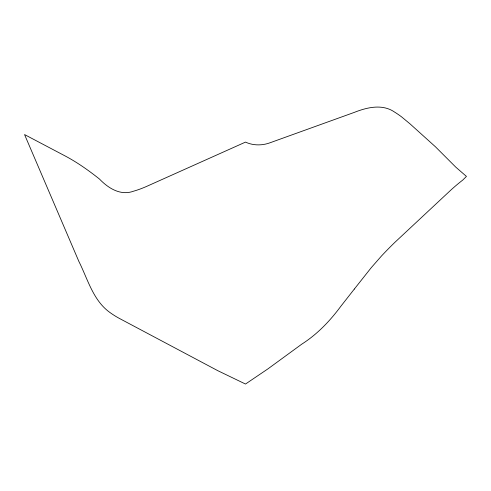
<?xml version="1.0" encoding="UTF-8"?>
<svg xmlns="http://www.w3.org/2000/svg" width="491" height="491" viewBox="0 0 491 491"><rect width="100%" height="100%" fill="white"/><g stroke="black" fill="none" stroke-linecap="round" stroke-linejoin="round"><path stroke-width="0.74" d="M354.306 289.082L340.748 306.396C329.903 321.059 317.217 334.31 301.775 344.154L267.883 368.907L245.5 384.042L217.875 370.723L119.583 318.53A84.231 48.634 60 0 1 109.419 312.123C92.995 300.075 87.674 278.943 78.916 261.531L24.55 134.571L65.573 156.181C77.609 162.619 88.797 170.549 99.464 179.031C108.124 188.078 120.424 195.952 133.356 191.257A145.471 83.986 -60 0 0 146.913 186.273L245.5 142.108C253.16 145.68 262.169 145.692 270.038 142.771L354.091 112.47C366.924 107.376 382.471 103.552 394.764 112.2A86.103 49.714 60 0 1 401.54 116.84L410.016 123.861L435.431 146.778L455.771 167.13L466.45 176.41L462.761 180.056A151.529 87.484 -60 0 0 450.904 190.029L394.979 242.253A270.032 155.905 -60 0 0 381.421 256.063L371.251 267.669L354.306 289.082"/></g></svg>
